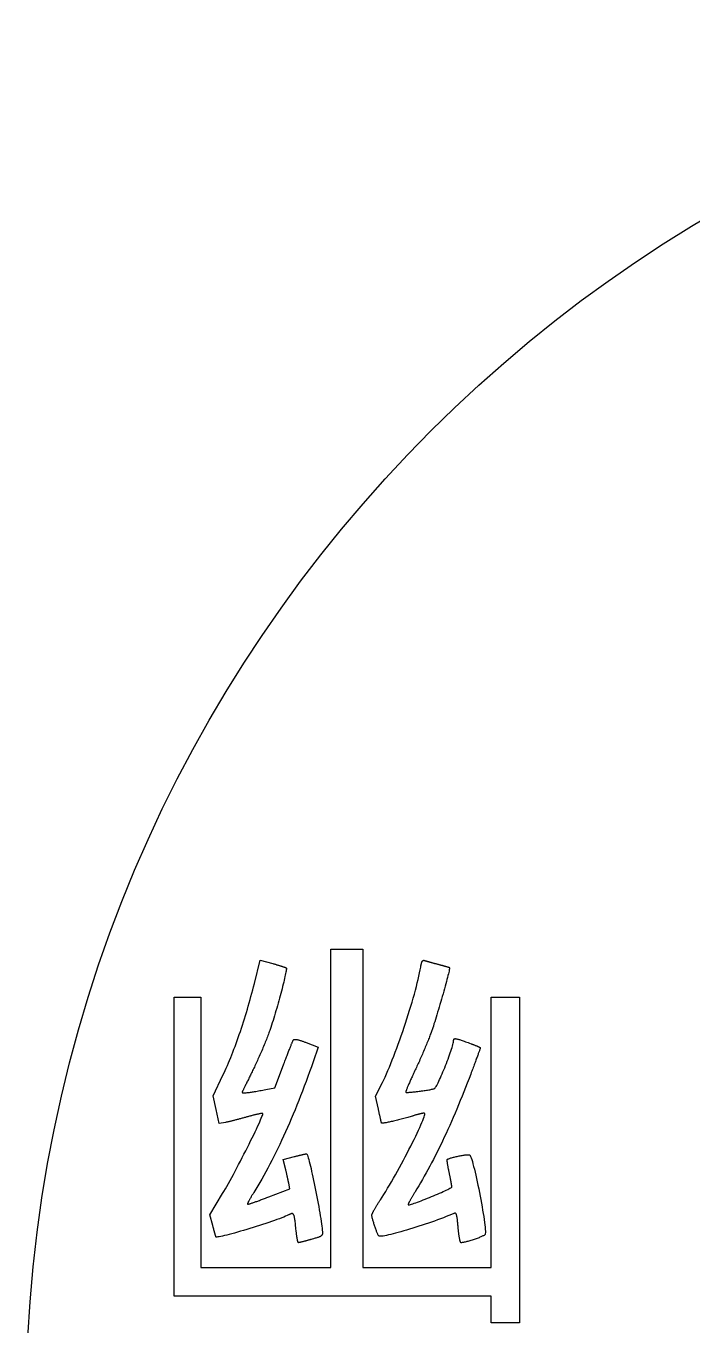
# Model space of a CAD drawing. Extents: x 2.5 to 77.5, y 2.5 to 77.5.
# Drawn here: x 2.5 to 20.57, y 42.26 to 77.5 of the extents above; entities that cross this region are included whole.
import ezdxf

# ---------------------------------------------------------------- set-up
doc = ezdxf.new("R2010")
doc.units = 0
doc.layers.get('0').update_dxf_attribs({"linetype": 'CONTINUOUS'})
doc.layers.add('NAME', color=7, linetype='CONTINUOUS')

msp = doc.modelspace()

# ---------------------------------------------------------------- linework, layer by layer
msp.add_circle((40, 40), 37.5)
at = {"layer": 'NAME'}
for points in [[(10.77, 52.459), (11.205, 52.459), (11.639, 52.459), (11.639, 48.137), (11.639, 43.815), (13.377, 43.815), (15.116, 43.815), (15.116, 47.485), (15.116, 51.155), (15.502, 51.155), (15.888, 51.155), (15.888, 46.737), (15.888, 42.319), (15.502, 42.319), (15.116, 42.319), (15.116, 42.681), (15.116, 42.681), (15.116, 43.043), (10.818, 43.043), (6.521, 43.043), (6.521, 47.099), (6.521, 51.155), (6.883, 51.155), (7.245, 51.155), (7.245, 47.485), (7.245, 43.815), (9.008, 43.815), (10.77, 43.815), (10.77, 48.137)], [(8.952, 46.317), (8.898, 46.22), (8.843, 46.125), (8.789, 46.033), (8.734, 45.942), (8.679, 45.853), (8.669, 45.837), (8.659, 45.821), (8.65, 45.806), (8.64, 45.79), (8.631, 45.775), (8.622, 45.76), (8.613, 45.745), (8.605, 45.73), (8.596, 45.716), (8.588, 45.703), (8.581, 45.689), (8.573, 45.676), (8.566, 45.663), (8.56, 45.651), (8.553, 45.64), (8.547, 45.628), (8.541, 45.618), (8.536, 45.607), (8.531, 45.598), (8.527, 45.589), (8.523, 45.58), (8.519, 45.572), (8.516, 45.565), (8.513, 45.559), (8.511, 45.553), (8.509, 45.548), (8.507, 45.543), (8.506, 45.54), (8.506, 45.537), (8.506, 45.535), (8.507, 45.533), (8.509, 45.533), (8.512, 45.533), (8.517, 45.534), (8.523, 45.535), (8.53, 45.537), (8.539, 45.539), (8.55, 45.542), (8.561, 45.545), (8.574, 45.549), (8.588, 45.554), (8.603, 45.559), (8.62, 45.564), (8.637, 45.57), (8.656, 45.576), (8.675, 45.583), (8.696, 45.59), (8.717, 45.598), (8.739, 45.606), (8.762, 45.614), (8.786, 45.623), (8.811, 45.632), (8.836, 45.641), (8.862, 45.651), (8.889, 45.661), (8.916, 45.671), (8.944, 45.681), (8.972, 45.692), (9.001, 45.703), (9.03, 45.714), (9.059, 45.726), (9.089, 45.737), (9.654, 45.957), (9.627, 46.105), (9.626, 46.114), (9.624, 46.122), (9.622, 46.132), (9.621, 46.142), (9.618, 46.152), (9.616, 46.163), (9.614, 46.174), (9.612, 46.186), (9.609, 46.198), (9.606, 46.21), (9.604, 46.223), (9.601, 46.236), (9.598, 46.249), (9.595, 46.263), (9.592, 46.277), (9.589, 46.29), (9.586, 46.305), (9.583, 46.319), (9.579, 46.333), (9.576, 46.348), (9.573, 46.362), (9.57, 46.377), (9.566, 46.391), (9.563, 46.405), (9.559, 46.42), (9.556, 46.434), (9.553, 46.448), (9.549, 46.462), (9.546, 46.476), (9.543, 46.49), (9.539, 46.503), (9.478, 46.752), (9.784, 46.829), (9.8, 46.833), (9.816, 46.837), (9.832, 46.841), (9.848, 46.845), (9.863, 46.849), (9.878, 46.852), (9.893, 46.856), (9.908, 46.86), (9.922, 46.863), (9.936, 46.867), (9.95, 46.87), (9.963, 46.873), (9.976, 46.876), (9.989, 46.879), (10, 46.882), (10.012, 46.885), (10.023, 46.887), (10.033, 46.89), (10.043, 46.892), (10.053, 46.894), (10.062, 46.896), (10.07, 46.898), (10.077, 46.899), (10.084, 46.901), (10.09, 46.902), (10.096, 46.903), (10.101, 46.904), (10.105, 46.905), (10.108, 46.905), (10.11, 46.906), (10.112, 46.906), (10.118, 46.901), (10.126, 46.887), (10.135, 46.864), (10.146, 46.832), (10.158, 46.793), (10.171, 46.747), (10.185, 46.694), (10.2, 46.635), (10.215, 46.571), (10.232, 46.501), (10.249, 46.427), (10.266, 46.349), (10.284, 46.267), (10.302, 46.183), (10.32, 46.096), (10.339, 46.008), (10.357, 45.918), (10.375, 45.828), (10.392, 45.737), (10.409, 45.647), (10.426, 45.558), (10.442, 45.47), (10.457, 45.384), (10.471, 45.301), (10.485, 45.22), (10.497, 45.144), (10.508, 45.071), (10.518, 45.004), (10.526, 44.941), (10.533, 44.884), (10.538, 44.834), (10.539, 44.819), (10.54, 44.804), (10.541, 44.791), (10.542, 44.778), (10.543, 44.766), (10.543, 44.755), (10.542, 44.745), (10.541, 44.735), (10.54, 44.726), (10.537, 44.718), (10.535, 44.71), (10.531, 44.702), (10.526, 44.695), (10.521, 44.688), (10.515, 44.682), (10.508, 44.676), (10.499, 44.67), (10.49, 44.664), (10.479, 44.658), (10.467, 44.653), (10.454, 44.647), (10.44, 44.642), (10.424, 44.636), (10.407, 44.63), (10.388, 44.624), (10.367, 44.618), (10.345, 44.611), (10.321, 44.604), (10.296, 44.597), (10.268, 44.589), (10.239, 44.581), (10.222, 44.576), (10.206, 44.571), (10.189, 44.567), (10.173, 44.562), (10.157, 44.558), (10.141, 44.553), (10.126, 44.549), (10.111, 44.545), (10.096, 44.541), (10.081, 44.537), (10.067, 44.533), (10.053, 44.53), (10.039, 44.526), (10.026, 44.523), (10.014, 44.519), (10.002, 44.516), (9.99, 44.513), (9.979, 44.511), (9.968, 44.508), (9.958, 44.505), (9.949, 44.503), (9.94, 44.501), (9.932, 44.499), (9.924, 44.498), (9.918, 44.496), (9.912, 44.495), (9.906, 44.494), (9.902, 44.493), (9.898, 44.492), (9.895, 44.492), (9.893, 44.492), (9.891, 44.492), (9.889, 44.493), (9.887, 44.496), (9.885, 44.499), (9.883, 44.503), (9.881, 44.507), (9.879, 44.513), (9.877, 44.519), (9.875, 44.526), (9.873, 44.534), (9.87, 44.542), (9.868, 44.551), (9.866, 44.561), (9.864, 44.571), (9.862, 44.582), (9.859, 44.593), (9.857, 44.605), (9.855, 44.618), (9.853, 44.631), (9.85, 44.644), (9.848, 44.658), (9.846, 44.672), (9.844, 44.687), (9.842, 44.702), (9.84, 44.718), (9.838, 44.734), (9.836, 44.75), (9.834, 44.766), (9.832, 44.783), (9.83, 44.8), (9.828, 44.817), (9.828, 44.817), (9.824, 44.864), (9.819, 44.908), (9.815, 44.948), (9.811, 44.986), (9.807, 45.021), (9.804, 45.054), (9.8, 45.084), (9.796, 45.111), (9.792, 45.137), (9.788, 45.159), (9.784, 45.18), (9.78, 45.198), (9.776, 45.215), (9.771, 45.229), (9.767, 45.242), (9.761, 45.252), (9.756, 45.261), (9.75, 45.268), (9.744, 45.274), (9.737, 45.278), (9.729, 45.28), (9.722, 45.282), (9.713, 45.282), (9.704, 45.28), (9.694, 45.278), (9.684, 45.275), (9.673, 45.27), (9.661, 45.265), (9.648, 45.259), (9.635, 45.252), (9.62, 45.245), (9.585, 45.228), (9.542, 45.209), (9.493, 45.188), (9.437, 45.166), (9.376, 45.143), (9.309, 45.119), (9.238, 45.093), (9.163, 45.067), (9.084, 45.04), (9.003, 45.013), (8.919, 44.986), (8.834, 44.958), (8.748, 44.931), (8.661, 44.903), (8.574, 44.877), (8.487, 44.85), (8.402, 44.825), (8.319, 44.801), (8.237, 44.777), (8.159, 44.755), (8.085, 44.735), (8.014, 44.716), (7.948, 44.699), (7.887, 44.684), (7.832, 44.671), (7.783, 44.661), (7.741, 44.653), (7.707, 44.647), (7.68, 44.645), (7.663, 44.645), (7.654, 44.649), (7.654, 44.65), (7.653, 44.652), (7.652, 44.655), (7.651, 44.658), (7.65, 44.662), (7.648, 44.667), (7.647, 44.672), (7.645, 44.678), (7.643, 44.685), (7.64, 44.693), (7.638, 44.701), (7.635, 44.709), (7.633, 44.718), (7.63, 44.728), (7.627, 44.738), (7.624, 44.749), (7.621, 44.76), (7.617, 44.771), (7.614, 44.784), (7.61, 44.796), (7.607, 44.809), (7.603, 44.822), (7.599, 44.836), (7.595, 44.849), (7.592, 44.864), (7.587, 44.878), (7.583, 44.893), (7.579, 44.908), (7.575, 44.923), (7.571, 44.938), (7.567, 44.954), (7.486, 45.247), (7.833, 45.823), (7.869, 45.884), (7.908, 45.95), (7.948, 46.021), (7.991, 46.097), (8.035, 46.176), (8.08, 46.259), (8.126, 46.344), (8.173, 46.433), (8.221, 46.522), (8.269, 46.614), (8.317, 46.706), (8.365, 46.799), (8.413, 46.892), (8.46, 46.984), (8.506, 47.075), (8.551, 47.165), (8.595, 47.252), (8.636, 47.337), (8.677, 47.42), (8.715, 47.498), (8.75, 47.573), (8.783, 47.643), (8.813, 47.709), (8.84, 47.769), (8.864, 47.823), (8.884, 47.871), (8.901, 47.912), (8.913, 47.945), (8.921, 47.971), (8.924, 47.988), (8.923, 47.997), (8.921, 47.998), (8.918, 47.998), (8.914, 47.999), (8.909, 47.999), (8.903, 47.999), (8.896, 47.998), (8.888, 47.997), (8.88, 47.996), (8.87, 47.995), (8.859, 47.993), (8.848, 47.991), (8.836, 47.989), (8.823, 47.986), (8.809, 47.983), (8.795, 47.98), (8.78, 47.977), (8.764, 47.974), (8.748, 47.97), (8.731, 47.966), (8.714, 47.962), (8.696, 47.957), (8.678, 47.953), (8.659, 47.948), (8.639, 47.943), (8.62, 47.938), (8.6, 47.933), (8.579, 47.927), (8.559, 47.922), (8.538, 47.916), (8.516, 47.91), (8.495, 47.904), (8.473, 47.898), (8.451, 47.891), (8.429, 47.885), (8.407, 47.879), (8.385, 47.873), (8.363, 47.867), (8.341, 47.861), (8.318, 47.855), (8.296, 47.849), (8.274, 47.843), (8.253, 47.837), (8.231, 47.832), (8.21, 47.826), (8.189, 47.821), (8.168, 47.815), (8.148, 47.81), (8.128, 47.805), (8.109, 47.8), (8.09, 47.795), (8.071, 47.791), (8.053, 47.787), (8.036, 47.783), (8.02, 47.779), (8.004, 47.775), (7.989, 47.772), (7.974, 47.768), (7.961, 47.765), (7.948, 47.763), (7.937, 47.76), (7.926, 47.758), (7.916, 47.756), (7.742, 47.725), (7.661, 48.101), (7.58, 48.478), (7.843, 49.033), (7.873, 49.096), (7.903, 49.162), (7.933, 49.229), (7.963, 49.297), (7.993, 49.368), (8.023, 49.439), (8.053, 49.513), (8.083, 49.587), (8.112, 49.663), (8.142, 49.74), (8.171, 49.819), (8.201, 49.898), (8.23, 49.979), (8.259, 50.06), (8.287, 50.143), (8.316, 50.226), (8.344, 50.31), (8.372, 50.394), (8.399, 50.48), (8.426, 50.565), (8.453, 50.652), (8.48, 50.738), (8.505, 50.825), (8.531, 50.912), (8.556, 51), (8.58, 51.087), (8.604, 51.175), (8.628, 51.263), (8.651, 51.35), (8.673, 51.437), (8.695, 51.525), (8.851, 52.16), (9.194, 52.064), (9.212, 52.059), (9.23, 52.054), (9.248, 52.049), (9.266, 52.044), (9.283, 52.039), (9.3, 52.034), (9.317, 52.029), (9.333, 52.024), (9.349, 52.02), (9.365, 52.015), (9.38, 52.01), (9.395, 52.006), (9.41, 52.001), (9.423, 51.997), (9.437, 51.992), (9.45, 51.988), (9.462, 51.984), (9.474, 51.98), (9.485, 51.976), (9.495, 51.973), (9.505, 51.969), (9.514, 51.966), (9.523, 51.963), (9.53, 51.96), (9.537, 51.957), (9.543, 51.955), (9.549, 51.953), (9.553, 51.95), (9.557, 51.949), (9.559, 51.947), (9.561, 51.946), (9.563, 51.939), (9.564, 51.928), (9.563, 51.91), (9.56, 51.888), (9.556, 51.861), (9.551, 51.829), (9.544, 51.793), (9.535, 51.753), (9.526, 51.71), (9.515, 51.662), (9.503, 51.612), (9.491, 51.558), (9.477, 51.502), (9.462, 51.444), (9.446, 51.383), (9.43, 51.32), (9.413, 51.256), (9.396, 51.19), (9.377, 51.123), (9.359, 51.056), (9.34, 50.988), (9.32, 50.919), (9.301, 50.851), (9.281, 50.783), (9.261, 50.715), (9.241, 50.648), (9.221, 50.582), (9.201, 50.517), (9.181, 50.454), (9.161, 50.393), (9.142, 50.334), (9.133, 50.307), (9.123, 50.278), (9.112, 50.247), (9.101, 50.216), (9.089, 50.184), (9.076, 50.15), (9.063, 50.116), (9.05, 50.081), (9.036, 50.045), (9.022, 50.008), (9.007, 49.971), (8.992, 49.934), (8.976, 49.895), (8.961, 49.857), (8.945, 49.818), (8.928, 49.779), (8.912, 49.74), (8.895, 49.701), (8.879, 49.662), (8.862, 49.623), (8.845, 49.584), (8.828, 49.546), (8.811, 49.507), (8.794, 49.47), (8.777, 49.432), (8.76, 49.396), (8.744, 49.36), (8.727, 49.324), (8.711, 49.29), (8.695, 49.256), (8.679, 49.224), (8.663, 49.192), (8.648, 49.16), (8.633, 49.129), (8.617, 49.098), (8.603, 49.067), (8.588, 49.037), (8.574, 49.008), (8.559, 48.979), (8.546, 48.951), (8.532, 48.923), (8.519, 48.896), (8.506, 48.87), (8.494, 48.845), (8.482, 48.82), (8.47, 48.797), (8.459, 48.774), (8.449, 48.752), (8.439, 48.732), (8.429, 48.712), (8.42, 48.694), (8.412, 48.677), (8.404, 48.661), (8.397, 48.646), (8.39, 48.632), (8.384, 48.62), (8.379, 48.61), (8.375, 48.6), (8.371, 48.592), (8.368, 48.586), (8.366, 48.582), (8.364, 48.579), (8.363, 48.575), (8.363, 48.571), (8.365, 48.568), (8.368, 48.566), (8.372, 48.564), (8.378, 48.562), (8.385, 48.56), (8.394, 48.559), (8.404, 48.559), (8.416, 48.558), (8.429, 48.559), (8.443, 48.559), (8.459, 48.56), (8.477, 48.562), (8.496, 48.563), (8.517, 48.566), (8.539, 48.568), (8.562, 48.571), (8.587, 48.575), (8.614, 48.579), (8.642, 48.583), (8.672, 48.587), (8.703, 48.593), (8.735, 48.598), (8.77, 48.604), (8.806, 48.61), (8.843, 48.617), (8.882, 48.624), (8.923, 48.632), (8.965, 48.64), (9.009, 48.648), (9.251, 48.695), (9.485, 49.315), (9.497, 49.348), (9.51, 49.381), (9.522, 49.413), (9.534, 49.445), (9.546, 49.476), (9.558, 49.507), (9.569, 49.538), (9.581, 49.568), (9.592, 49.597), (9.603, 49.625), (9.614, 49.653), (9.625, 49.681), (9.635, 49.707), (9.645, 49.732), (9.655, 49.757), (9.664, 49.781), (9.673, 49.803), (9.682, 49.825), (9.69, 49.846), (9.698, 49.865), (9.705, 49.883), (9.712, 49.9), (9.719, 49.916), (9.725, 49.93), (9.73, 49.943), (9.735, 49.955), (9.74, 49.965), (9.744, 49.973), (9.747, 49.98), (9.75, 49.986), (9.752, 49.989), (9.754, 49.993), (9.757, 49.996), (9.761, 49.999), (9.765, 50.001), (9.77, 50.003), (9.775, 50.005), (9.781, 50.006), (9.787, 50.007), (9.794, 50.007), (9.801, 50.007), (9.81, 50.007), (9.818, 50.007), (9.827, 50.006), (9.837, 50.004), (9.848, 50.002), (9.859, 50), (9.871, 49.998), (9.883, 49.995), (9.896, 49.991), (9.91, 49.988), (9.924, 49.983), (9.939, 49.979), (9.955, 49.974), (9.971, 49.969), (9.988, 49.963), (10.006, 49.957), (10.024, 49.95), (10.043, 49.943), (10.063, 49.936), (10.083, 49.928), (10.105, 49.92), (10.424, 49.797), (10.288, 49.402), (10.241, 49.266), (10.194, 49.131), (10.146, 48.998), (10.098, 48.865), (10.049, 48.734), (10, 48.604), (9.95, 48.476), (9.9, 48.349), (9.85, 48.223), (9.799, 48.098), (9.748, 47.975), (9.697, 47.853), (9.645, 47.733), (9.593, 47.614), (9.541, 47.497), (9.489, 47.381), (9.436, 47.267), (9.383, 47.155), (9.33, 47.044), (9.277, 46.935), (9.223, 46.827), (9.169, 46.722), (9.115, 46.618), (9.061, 46.515), (9.007, 46.415)], [(13.702, 47.047), (13.652, 46.947), (13.603, 46.85), (13.554, 46.753), (13.505, 46.658), (13.455, 46.565), (13.405, 46.473), (13.356, 46.383), (13.306, 46.294), (13.256, 46.206), (13.206, 46.12), (13.156, 46.035), (13.106, 45.952), (13.056, 45.871), (13.045, 45.853), (13.034, 45.835), (13.024, 45.818), (13.014, 45.801), (13.003, 45.784), (12.994, 45.767), (12.984, 45.751), (12.975, 45.735), (12.965, 45.72), (12.957, 45.705), (12.948, 45.69), (12.94, 45.676), (12.932, 45.662), (12.925, 45.648), (12.918, 45.635), (12.911, 45.623), (12.905, 45.611), (12.899, 45.6), (12.893, 45.59), (12.888, 45.58), (12.884, 45.57), (12.879, 45.562), (12.876, 45.554), (12.873, 45.547), (12.87, 45.54), (12.868, 45.535), (12.866, 45.53), (12.865, 45.526), (12.864, 45.523), (12.864, 45.521), (12.865, 45.519), (12.872, 45.517), (12.885, 45.518), (12.905, 45.522), (12.93, 45.529), (12.96, 45.538), (12.995, 45.549), (13.034, 45.562), (13.077, 45.577), (13.123, 45.594), (13.172, 45.612), (13.223, 45.632), (13.277, 45.652), (13.332, 45.674), (13.388, 45.696), (13.444, 45.719), (13.501, 45.743), (13.557, 45.766), (13.612, 45.789), (13.667, 45.813), (13.719, 45.835), (13.77, 45.858), (13.817, 45.879), (13.862, 45.9), (13.903, 45.919), (13.94, 45.937), (13.973, 45.954), (14, 45.969), (14.023, 45.981), (14.039, 45.992), (14.049, 46.001), (14.053, 46.007), (14.053, 46.01), (14.052, 46.015), (14.052, 46.02), (14.051, 46.025), (14.05, 46.032), (14.049, 46.04), (14.048, 46.048), (14.046, 46.057), (14.045, 46.066), (14.043, 46.076), (14.041, 46.087), (14.039, 46.099), (14.037, 46.111), (14.035, 46.123), (14.032, 46.137), (14.03, 46.15), (14.027, 46.164), (14.025, 46.179), (14.022, 46.194), (14.019, 46.209), (14.016, 46.225), (14.013, 46.241), (14.009, 46.257), (14.006, 46.274), (14.003, 46.291), (13.999, 46.308), (13.996, 46.325), (13.992, 46.342), (13.988, 46.36), (13.985, 46.378), (13.981, 46.395), (13.977, 46.413), (13.974, 46.431), (13.97, 46.448), (13.967, 46.465), (13.963, 46.482), (13.96, 46.499), (13.957, 46.515), (13.954, 46.531), (13.951, 46.546), (13.949, 46.562), (13.946, 46.576), (13.944, 46.591), (13.941, 46.605), (13.939, 46.618), (13.937, 46.631), (13.935, 46.643), (13.934, 46.655), (13.932, 46.667), (13.931, 46.677), (13.93, 46.687), (13.929, 46.697), (13.928, 46.705), (13.927, 46.713), (13.927, 46.721), (13.926, 46.727), (13.926, 46.733), (13.926, 46.738), (13.927, 46.742), (13.927, 46.745), (13.928, 46.747), (13.929, 46.749), (13.935, 46.754), (13.944, 46.759), (13.956, 46.765), (13.97, 46.771), (13.987, 46.777), (14.005, 46.783), (14.025, 46.79), (14.047, 46.796), (14.07, 46.803), (14.094, 46.809), (14.119, 46.816), (14.145, 46.822), (14.172, 46.828), (14.199, 46.834), (14.227, 46.84), (14.254, 46.846), (14.282, 46.851), (14.309, 46.856), (14.335, 46.861), (14.361, 46.865), (14.385, 46.868), (14.409, 46.872), (14.431, 46.874), (14.452, 46.877), (14.471, 46.878), (14.488, 46.879), (14.503, 46.879), (14.516, 46.879), (14.526, 46.878), (14.534, 46.876), (14.538, 46.873), (14.55, 46.856), (14.563, 46.829), (14.577, 46.792), (14.592, 46.747), (14.609, 46.693), (14.626, 46.631), (14.644, 46.563), (14.663, 46.489), (14.682, 46.409), (14.702, 46.324), (14.722, 46.236), (14.742, 46.144), (14.762, 46.05), (14.781, 45.953), (14.801, 45.856), (14.82, 45.758), (14.838, 45.661), (14.856, 45.564), (14.872, 45.469), (14.888, 45.376), (14.903, 45.287), (14.916, 45.201), (14.928, 45.12), (14.938, 45.044), (14.947, 44.973), (14.954, 44.91), (14.959, 44.854), (14.962, 44.805), (14.962, 44.766), (14.96, 44.736), (14.956, 44.716), (14.953, 44.71), (14.946, 44.704), (14.937, 44.697), (14.926, 44.69), (14.912, 44.682), (14.896, 44.674), (14.878, 44.666), (14.859, 44.657), (14.837, 44.647), (14.815, 44.638), (14.79, 44.628), (14.765, 44.618), (14.739, 44.609), (14.712, 44.599), (14.684, 44.589), (14.656, 44.579), (14.628, 44.57), (14.6, 44.561), (14.571, 44.552), (14.543, 44.544), (14.516, 44.536), (14.489, 44.528), (14.462, 44.521), (14.437, 44.515), (14.413, 44.509), (14.39, 44.504), (14.369, 44.499), (14.349, 44.496), (14.331, 44.494), (14.315, 44.492), (14.301, 44.492), (14.299, 44.492), (14.297, 44.494), (14.294, 44.497), (14.292, 44.5), (14.289, 44.505), (14.286, 44.511), (14.284, 44.518), (14.281, 44.526), (14.278, 44.535), (14.276, 44.545), (14.273, 44.555), (14.27, 44.567), (14.268, 44.579), (14.265, 44.592), (14.262, 44.606), (14.259, 44.62), (14.257, 44.636), (14.254, 44.652), (14.251, 44.668), (14.249, 44.685), (14.246, 44.703), (14.243, 44.721), (14.241, 44.74), (14.239, 44.759), (14.236, 44.779), (14.234, 44.799), (14.232, 44.82), (14.23, 44.841), (14.227, 44.862), (14.225, 44.883), (14.224, 44.905), (14.224, 44.905), (14.221, 44.939), (14.218, 44.971), (14.215, 45.001), (14.213, 45.03), (14.21, 45.056), (14.207, 45.081), (14.205, 45.104), (14.202, 45.126), (14.2, 45.146), (14.197, 45.164), (14.194, 45.181), (14.192, 45.197), (14.189, 45.211), (14.186, 45.224), (14.183, 45.236), (14.18, 45.246), (14.176, 45.255), (14.173, 45.263), (14.169, 45.27), (14.166, 45.276), (14.162, 45.281), (14.158, 45.285), (14.153, 45.288), (14.149, 45.29), (14.144, 45.291), (14.139, 45.292), (14.134, 45.292), (14.128, 45.291), (14.122, 45.289), (14.116, 45.287), (14.109, 45.284), (14.043, 45.256), (13.974, 45.228), (13.901, 45.199), (13.825, 45.169), (13.747, 45.14), (13.666, 45.11), (13.584, 45.08), (13.5, 45.051), (13.416, 45.022), (13.33, 44.993), (13.244, 44.964), (13.159, 44.936), (13.074, 44.909), (12.99, 44.883), (12.907, 44.858), (12.825, 44.833), (12.746, 44.81), (12.669, 44.788), (12.596, 44.768), (12.525, 44.749), (12.458, 44.731), (12.395, 44.716), (12.336, 44.702), (12.282, 44.69), (12.233, 44.681), (12.19, 44.673), (12.152, 44.668), (12.121, 44.666), (12.097, 44.666), (12.079, 44.668), (12.069, 44.674), (12.065, 44.679), (12.06, 44.687), (12.055, 44.697), (12.049, 44.71), (12.043, 44.724), (12.036, 44.739), (12.029, 44.757), (12.021, 44.776), (12.013, 44.796), (12.005, 44.817), (11.997, 44.839), (11.989, 44.862), (11.981, 44.886), (11.972, 44.91), (11.964, 44.934), (11.956, 44.959), (11.948, 44.983), (11.94, 45.008), (11.933, 45.032), (11.925, 45.056), (11.918, 45.079), (11.912, 45.101), (11.906, 45.122), (11.9, 45.143), (11.895, 45.162), (11.891, 45.18), (11.887, 45.196), (11.885, 45.21), (11.882, 45.223), (11.881, 45.233), (11.881, 45.242), (11.881, 45.245), (11.882, 45.25), (11.883, 45.255), (11.886, 45.261), (11.889, 45.269), (11.892, 45.276), (11.896, 45.285), (11.9, 45.295), (11.905, 45.305), (11.911, 45.316), (11.917, 45.327), (11.923, 45.34), (11.93, 45.352), (11.938, 45.366), (11.946, 45.38), (11.954, 45.394), (11.962, 45.409), (11.972, 45.425), (11.981, 45.441), (11.991, 45.457), (12.001, 45.474), (12.011, 45.491), (12.022, 45.508), (12.033, 45.526), (12.044, 45.544), (12.055, 45.562), (12.067, 45.581), (12.079, 45.599), (12.091, 45.618), (12.103, 45.637), (12.116, 45.656), (12.162, 45.727), (12.21, 45.803), (12.259, 45.883), (12.31, 45.967), (12.362, 46.055), (12.415, 46.146), (12.468, 46.239), (12.522, 46.334), (12.576, 46.431), (12.63, 46.529), (12.684, 46.628), (12.737, 46.727), (12.789, 46.825), (12.84, 46.923), (12.89, 47.019), (12.939, 47.114), (12.985, 47.207), (13.03, 47.296), (13.072, 47.383), (13.112, 47.466), (13.149, 47.545), (13.183, 47.619), (13.213, 47.688), (13.24, 47.751), (13.264, 47.809), (13.283, 47.86), (13.299, 47.904), (13.309, 47.941), (13.316, 47.969), (13.317, 47.989), (13.313, 48.001), (13.311, 48.002), (13.308, 48.003), (13.305, 48.004), (13.301, 48.004), (13.296, 48.004), (13.29, 48.004), (13.284, 48.003), (13.277, 48.003), (13.269, 48.002), (13.261, 48.001), (13.252, 47.999), (13.242, 47.998), (13.232, 47.996), (13.222, 47.994), (13.211, 47.991), (13.199, 47.989), (13.187, 47.986), (13.175, 47.983), (13.162, 47.98), (13.148, 47.976), (13.135, 47.973), (13.121, 47.969), (13.106, 47.965), (13.092, 47.961), (13.077, 47.957), (13.061, 47.953), (13.046, 47.948), (13.03, 47.943), (13.014, 47.938), (12.998, 47.933), (12.982, 47.928), (12.952, 47.919), (12.921, 47.909), (12.888, 47.899), (12.855, 47.89), (12.821, 47.88), (12.787, 47.87), (12.752, 47.861), (12.717, 47.851), (12.681, 47.842), (12.646, 47.833), (12.61, 47.824), (12.575, 47.815), (12.541, 47.807), (12.507, 47.799), (12.473, 47.791), (12.441, 47.783), (12.409, 47.776), (12.378, 47.77), (12.349, 47.764), (12.321, 47.758), (12.295, 47.753), (12.27, 47.748), (12.247, 47.744), (12.226, 47.741), (12.208, 47.738), (12.191, 47.736), (12.177, 47.735), (12.165, 47.734), (12.156, 47.735), (12.15, 47.736), (12.147, 47.738), (12.147, 47.739), (12.146, 47.741), (12.145, 47.744), (12.144, 47.748), (12.142, 47.753), (12.141, 47.759), (12.139, 47.766), (12.137, 47.773), (12.135, 47.781), (12.133, 47.79), (12.13, 47.8), (12.128, 47.811), (12.125, 47.822), (12.123, 47.833), (12.12, 47.846), (12.117, 47.859), (12.114, 47.873), (12.11, 47.887), (12.107, 47.901), (12.104, 47.917), (12.1, 47.932), (12.096, 47.948), (12.093, 47.965), (12.089, 47.982), (12.085, 47.999), (12.081, 48.017), (12.077, 48.035), (12.073, 48.053), (12.069, 48.072), (12.065, 48.091), (12.061, 48.11), (11.985, 48.468), (12.168, 48.834), (12.204, 48.908), (12.241, 48.987), (12.279, 49.071), (12.318, 49.16), (12.357, 49.253), (12.397, 49.35), (12.437, 49.45), (12.478, 49.553), (12.518, 49.66), (12.559, 49.769), (12.6, 49.879), (12.64, 49.992), (12.68, 50.106), (12.72, 50.221), (12.759, 50.336), (12.797, 50.452), (12.835, 50.567), (12.871, 50.682), (12.907, 50.796), (12.941, 50.909), (12.974, 51.021), (13.006, 51.13), (13.036, 51.237), (13.065, 51.342), (13.091, 51.443), (13.116, 51.541), (13.139, 51.635), (13.16, 51.725), (13.178, 51.811), (13.194, 51.892), (13.207, 51.967), (13.21, 51.982), (13.212, 51.995), (13.215, 52.009), (13.217, 52.021), (13.22, 52.033), (13.223, 52.045), (13.225, 52.055), (13.228, 52.065), (13.231, 52.075), (13.233, 52.084), (13.236, 52.092), (13.239, 52.1), (13.242, 52.107), (13.245, 52.114), (13.248, 52.12), (13.252, 52.126), (13.255, 52.131), (13.258, 52.135), (13.262, 52.139), (13.265, 52.143), (13.269, 52.146), (13.273, 52.148), (13.276, 52.15), (13.28, 52.152), (13.284, 52.153), (13.289, 52.153), (13.293, 52.153), (13.297, 52.153), (13.302, 52.152), (13.307, 52.151), (13.311, 52.149), (13.315, 52.148), (13.32, 52.146), (13.326, 52.144), (13.332, 52.142), (13.339, 52.14), (13.347, 52.137), (13.355, 52.135), (13.364, 52.132), (13.374, 52.129), (13.384, 52.126), (13.395, 52.123), (13.406, 52.12), (13.417, 52.116), (13.429, 52.113), (13.442, 52.109), (13.455, 52.106), (13.468, 52.102), (13.482, 52.098), (13.496, 52.094), (13.51, 52.09), (13.525, 52.086), (13.54, 52.082), (13.555, 52.078), (13.57, 52.074), (13.586, 52.07), (13.601, 52.066), (13.617, 52.062), (13.633, 52.057), (13.649, 52.053), (13.665, 52.049), (13.681, 52.045), (13.697, 52.041), (13.712, 52.037), (13.728, 52.033), (13.743, 52.029), (13.758, 52.025), (13.773, 52.021), (13.788, 52.017), (13.802, 52.013), (13.816, 52.009), (13.829, 52.005), (13.842, 52.002), (13.855, 51.998), (13.868, 51.995), (13.879, 51.991), (13.891, 51.988), (13.902, 51.985), (13.912, 51.982), (13.922, 51.979), (13.932, 51.976), (13.94, 51.974), (13.949, 51.971), (13.956, 51.969), (13.963, 51.967), (13.969, 51.965), (13.975, 51.963), (13.98, 51.961), (13.984, 51.96), (13.988, 51.958), (13.99, 51.957), (13.992, 51.956), (13.993, 51.956), (13.994, 51.95), (13.993, 51.937), (13.99, 51.918), (13.984, 51.893), (13.977, 51.862), (13.969, 51.825), (13.958, 51.784), (13.947, 51.737), (13.934, 51.687), (13.919, 51.632), (13.904, 51.574), (13.887, 51.513), (13.87, 51.449), (13.851, 51.383), (13.832, 51.315), (13.813, 51.245), (13.792, 51.174), (13.772, 51.103), (13.751, 51.031), (13.73, 50.958), (13.709, 50.886), (13.688, 50.815), (13.667, 50.745), (13.646, 50.677), (13.626, 50.61), (13.606, 50.546), (13.587, 50.484), (13.568, 50.425), (13.551, 50.37), (13.534, 50.319), (13.518, 50.271), (13.51, 50.247), (13.501, 50.221), (13.491, 50.194), (13.48, 50.166), (13.469, 50.137), (13.458, 50.106), (13.446, 50.075), (13.433, 50.042), (13.42, 50.009), (13.407, 49.975), (13.393, 49.94), (13.378, 49.905), (13.364, 49.869), (13.349, 49.832), (13.333, 49.795), (13.318, 49.758), (13.302, 49.721), (13.286, 49.683), (13.27, 49.645), (13.254, 49.608), (13.237, 49.57), (13.221, 49.532), (13.204, 49.495), (13.188, 49.458), (13.171, 49.421), (13.155, 49.385), (13.139, 49.349), (13.122, 49.313), (13.106, 49.279), (13.09, 49.245), (13.075, 49.211), (13.059, 49.179), (13.044, 49.147), (13.029, 49.115), (13.015, 49.083), (13, 49.053), (12.986, 49.022), (12.973, 48.993), (12.96, 48.964), (12.947, 48.935), (12.934, 48.907), (12.922, 48.881), (12.911, 48.854), (12.9, 48.829), (12.889, 48.805), (12.879, 48.782), (12.87, 48.759), (12.861, 48.738), (12.852, 48.718), (12.845, 48.699), (12.837, 48.681), (12.831, 48.664), (12.825, 48.648), (12.82, 48.634), (12.815, 48.622), (12.811, 48.61), (12.808, 48.6), (12.806, 48.592), (12.804, 48.585), (12.803, 48.58), (12.803, 48.576), (12.804, 48.574), (12.808, 48.572), (12.815, 48.571), (12.826, 48.57), (12.84, 48.57), (12.857, 48.57), (12.876, 48.571), (12.897, 48.572), (12.921, 48.574), (12.947, 48.576), (12.974, 48.578), (13.004, 48.581), (13.034, 48.584), (13.065, 48.588), (13.098, 48.592), (13.131, 48.596), (13.164, 48.6), (13.198, 48.604), (13.232, 48.609), (13.266, 48.614), (13.299, 48.618), (13.332, 48.623), (13.364, 48.628), (13.394, 48.633), (13.424, 48.638), (13.452, 48.643), (13.479, 48.648), (13.503, 48.653), (13.526, 48.658), (13.546, 48.663), (13.564, 48.667), (13.579, 48.671), (13.587, 48.677), (13.598, 48.689), (13.611, 48.707), (13.625, 48.731), (13.642, 48.759), (13.659, 48.793), (13.678, 48.83), (13.698, 48.872), (13.719, 48.917), (13.741, 48.966), (13.764, 49.017), (13.787, 49.07), (13.81, 49.125), (13.834, 49.182), (13.858, 49.239), (13.881, 49.298), (13.904, 49.356), (13.927, 49.415), (13.949, 49.473), (13.97, 49.53), (13.99, 49.585), (14.009, 49.639), (14.027, 49.69), (14.043, 49.739), (14.058, 49.785), (14.07, 49.828), (14.081, 49.867), (14.09, 49.901), (14.096, 49.931), (14.1, 49.956), (14.102, 49.975), (14.102, 49.983), (14.102, 49.99), (14.103, 49.997), (14.104, 50.003), (14.106, 50.008), (14.108, 50.013), (14.111, 50.017), (14.114, 50.021), (14.119, 50.024), (14.124, 50.026), (14.13, 50.027), (14.137, 50.028), (14.146, 50.028), (14.155, 50.027), (14.166, 50.026), (14.178, 50.024), (14.192, 50.021), (14.207, 50.017), (14.223, 50.013), (14.242, 50.007), (14.262, 50.001), (14.283, 49.994), (14.307, 49.986), (14.333, 49.977), (14.36, 49.967), (14.39, 49.957), (14.422, 49.945), (14.456, 49.933), (14.492, 49.92), (14.531, 49.905), (14.573, 49.89), (14.586, 49.885), (14.599, 49.88), (14.612, 49.875), (14.625, 49.87), (14.638, 49.865), (14.65, 49.861), (14.662, 49.856), (14.674, 49.851), (14.685, 49.846), (14.697, 49.842), (14.707, 49.838), (14.718, 49.833), (14.728, 49.829), (14.738, 49.825), (14.747, 49.821), (14.756, 49.817), (14.764, 49.813), (14.772, 49.81), (14.78, 49.806), (14.787, 49.803), (14.793, 49.8), (14.799, 49.797), (14.805, 49.794), (14.81, 49.792), (14.814, 49.79), (14.818, 49.787), (14.821, 49.786), (14.823, 49.784), (14.825, 49.782), (14.826, 49.781), (14.826, 49.78), (14.826, 49.778), (14.825, 49.775), (14.823, 49.769), (14.82, 49.762), (14.817, 49.753), (14.814, 49.742), (14.809, 49.729), (14.804, 49.715), (14.799, 49.7), (14.792, 49.683), (14.786, 49.664), (14.779, 49.644), (14.771, 49.623), (14.763, 49.601), (14.754, 49.577), (14.745, 49.552), (14.735, 49.526), (14.725, 49.498), (14.715, 49.47), (14.704, 49.441), (14.693, 49.411), (14.681, 49.38), (14.669, 49.348), (14.657, 49.315), (14.645, 49.282), (14.632, 49.247), (14.619, 49.213), (14.606, 49.177), (14.592, 49.141), (14.579, 49.105), (14.565, 49.068), (14.518, 48.944), (14.471, 48.822), (14.424, 48.701), (14.377, 48.581), (14.329, 48.463), (14.282, 48.346), (14.234, 48.23), (14.186, 48.115), (14.139, 48.002), (14.09, 47.891), (14.042, 47.78), (13.994, 47.671), (13.946, 47.564), (13.897, 47.457), (13.848, 47.353), (13.799, 47.249), (13.751, 47.147)]]:
    msp.add_lwpolyline(points, close=True, dxfattribs=at)

doc.saveas('drawing.dxf')
